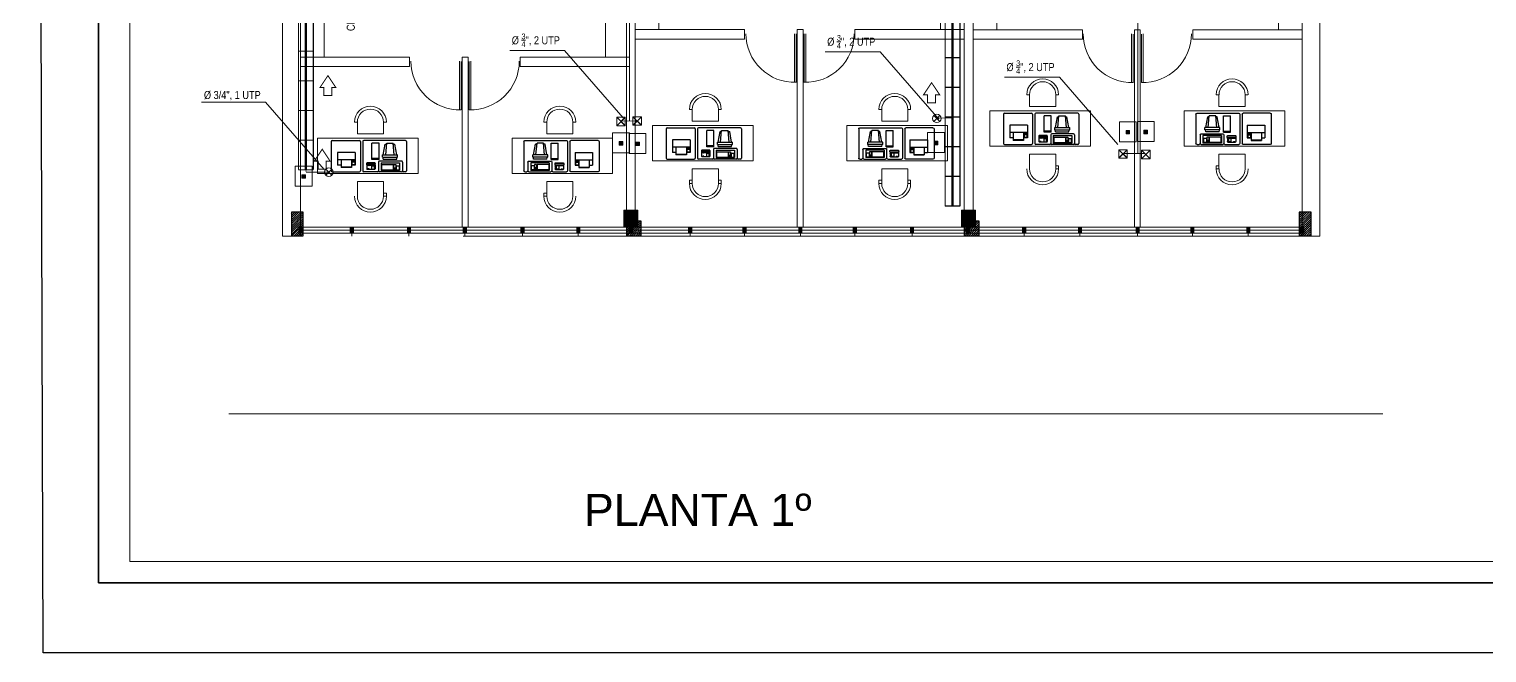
# Model space of a CAD drawing. Header units: millimetres. Extents: x 0 to 126, y 0 to 76.
# Drawn here: x 0 to 24.59, y 0 to 10.52 of the extents above; entities that cross this region are included whole.
import ezdxf

# ---------------------------------------------------------------- set-up
doc = ezdxf.new("R2010")
doc.units = ezdxf.units.MM
doc.linetypes.add('Continua', pattern=[0])
doc.linetypes.add('DASHED', pattern=[0.75, 0.5, -0.25])
for name, color, linetype, lineweight in [('1_MARCO', 7, 'Continuous', 35), ('1_ROTULO', 102, 'Continuous', 15), ('ARQUITECTÓNICO', 152, 'Continuous', 0), ('INST. VOZ Y DATOS', 40, 'Continuous', 0), ('TEXTOS INST. VOZ Y DATOS', 1, 'Continuous', 0)]:
    doc.layers.add(name, color=color, linetype=linetype, lineweight=lineweight)
for name, color, linetype in [('_AR_Membrete', 7, 'Continuous'), ('E-COLUMNA', 20, 'Continuous'), ('HatchColus', 8, 'Continuous'), ('Muebles', 2, 'Continuous'), ('TRACO01', 7, 'Continuous'), ('TRACO02', 255, 'Continuous')]:
    doc.layers.add(name, color=color, linetype=linetype)
doc.styles.add('75', font='ARIALN.TTF', dxfattribs={"height": 0.135})
doc.styles.add('PANROMAN', font='arial.ttf', dxfattribs={"height": 0.4})
pattern_1 = [(45, (-1018.400148, -104.339457), (-0.0176776695, 0.0176776695), [])]

# ---------------------------------------------------------------- blocks, each defined once
blk = doc.blocks.new('A$C12894DB4')
at = {"layer": 'TRACO01', "color": 0}
for p, q in [((9.71, 2.26), (4.71, 2.26)), ((9.91, 5.66), (9.91, 5.26)), ((11.31, 5.66), (9.91, 5.66)), ((11.31, 5.46), (9.91, 5.46)), ((11.31, 5.26), (9.91, 5.26)), ((11.31, 4.66), (9.91, 4.66)), ((9.91, 4.66), (9.91, 3.46)), ((11.31, 3.46), (9.91, 3.46)), ((11.31, 5.66), (11.31, 5.26)), ((11.31, 4.66), (11.31, 3.46)), ((17.03, 4.24), (17.03, 4.14)), ((17.03, 3.36), (17.03, 1.44)), ((20.83, 4.44), (17.23, 4.44)), ((20.83, 3.04), (17.23, 3.04)), ((20.83, 1.24), (17.23, 1.24)), ((17.53, 1.57), (17.53, 1.37)), ((18.13, 1.57), (17.53, 1.57)), ((18.13, 1.37), (17.53, 1.37)), ((18.13, 1.57), (18.13, 1.37)), ((18.23, 4.2), (18.23, 4.05)), ((18.23, 3.43), (18.23, 3.28)), ((19.33, 2.91), (19.33, 1.37)), ((19.33, 2.91), (20.53, 2.91)), ((19.33, 1.37), (20.53, 1.37)), ((19.83, 4.2), (19.83, 4.05)), ((19.83, 3.43), (19.83, 3.28)), ((20.53, 2.91), (20.53, 1.37)), ((21.03, 4.24), (21.03, 4.13)), ((21.03, 3.36), (21.03, 1.44)), ((24.13, 3.58), (29.73, 3.58)), ((24.13, 3.58), (24.13, 1.08)), ((24.13, 1.08), (29.73, 1.08)), ((29.73, 3.58), (29.73, 1.08)), ((29.93, 3.58), (29.93, 1.98)), ((29.93, 3.58), (30.93, 3.58)), ((29.93, 1.98), (30.93, 1.98)), ((29.93, 1.68), (29.93, 1.08)), ((29.93, 1.68), (30.93, 1.68)), ((29.93, 1.08), (30.93, 1.08)), ((30.93, 3.58), (30.93, 1.98)), ((30.93, 1.68), (30.93, 1.08)), ((31.13, 2.88), (31.13, 1.08)), ((31.13, 2.88), (32.53, 2.88)), ((31.13, 1.08), (32.53, 1.08)), ((32.53, 2.88), (32.53, 1.08))]:
    blk.add_line(p, q, dxfattribs=at)
for centre, radius, start, end in [((18.18, 3.74), 1.25, 166.08253, 180), ((18.18, 3.74), 1.25, 180, 191.29578), ((17.19, 3.54), 0.24, 191.29578, 283.36172), ((17.16, 3.98), 0.2, 70.24894, 166.42453), ((17.23, 4.24), 0.2, 90, 180), ((17.23, 2.84), 0.2, 90, 180), ((17.23, 1.44), 0.2, 180, 270), ((18.07, 7.64), 3.57, 256.10316, 263.83247), ((18.07, -0.17), 3.57, 96.16753, 103.89684), ((16.93, 3.52), 0.369, 323.59579, 323.72724), ((18.64, 12.93), 8.89, 263.83247, 267.43712), ((18.64, -5.45), 8.89, 92.56288, 96.16753), ((17.99, 4.2), 0.24, 0, 90), ((17.99, 3.28), 0.24, 270, 0), ((19.03, 21.61), 17.58, 267.43712, 270), ((19.03, -14.14), 17.58, 90, 92.56288), ((19.03, 21.61), 17.58, 270, 272.56288), ((19.03, -14.14), 17.58, 87.43712, 90), ((19.42, 12.93), 8.89, 272.56288, 276.16753), ((19.42, -5.45), 8.89, 83.83247, 87.43712), ((20.07, 4.2), 0.24, 90, 180), ((20.07, 3.28), 0.24, 180, 270), ((19.99, 7.64), 3.57, 276.16753, 283.89684), ((19.99, -0.17), 3.57, 76.63828, 83.83247), ((20.87, 3.54), 0.24, 256.63828, 358.42967), ((20.83, 4.24), 0.2, 0, 90), ((20.83, 2.84), 0.2, 0, 90), ((20.83, 1.44), 0.2, 270, 0), ((20.9, 3.98), 0.2, 9.53518, 104.65023), ((20.4, 3.82), 0.72, 9.40761, 17.80241), ((19.88, 3.74), 1.25, 0, 9.40761), ((19.88, 3.74), 1.25, 350.59239, 360)]:
    blk.add_arc(centre, radius, start, end, dxfattribs=at)
at = {"layer": 'TRACO02', "color": 0}
for p, q in [((0, 14.54), (0, 0.54)), ((0.5, 15.04), (13.5, 15.04)), ((14, 14.54), (14, 0.54)), ((15.1, 14.54), (15.1, 0.54)), ((35.6, 15.04), (15.6, 15.04)), ((36.1, 14.54), (36.1, 0.54)), ((11.51, 9.26), (3.11, 9.26)), ((3.11, 9.26), (3.11, 3.26)), ((11.51, 9.26), (11.51, 3.26)), ((19.55, 6), (19.55, 13.8)), ((22.95, 13.8), (19.55, 13.8)), ((22.95, 6), (22.95, 13.8)), ((24.59, 8.15), (31.79, 8.15)), ((24.59, 7.15), (24.59, 8.15)), ((24.59, 7.15), (31.79, 7.15)), ((24.98, 6.15), (24.89, 7.15)), ((24.99, 8.15), (25.9, 13.35)), ((25.9, 13.35), (26.59, 13.35)), ((26.13, 8.15), (26.62, 13.75)), ((26.62, 13.75), (29.75, 13.75)), ((30.24, 8.15), (29.75, 13.75)), ((29.79, 13.35), (30.47, 13.35)), ((31.39, 8.15), (30.47, 13.35)), ((31.4, 6.15), (31.49, 7.15)), ((31.79, 7.15), (31.79, 8.15)), ((0.5, 0.04), (13.5, 0.04)), ((11.51, 5.86), (3.11, 5.86)), ((4.71, 3.26), (3.11, 3.26)), ((4.71, 5.86), (4.71, 2.06)), ((9.71, 2.06), (4.71, 2.06)), ((9.71, 5.86), (9.71, 2.06)), ((11.51, 3.26), (9.71, 3.26)), ((22.2, 0.04), (15.6, 0.04)), ((22.95, 6.4), (19.55, 6.4)), ((22.95, 6), (19.55, 6)), ((22.7, 4.74), (22.7, 0.54)), ((33.6, 5.24), (23.2, 5.24)), ((33.6, 0.04), (23.2, 0.04)), ((23.93, 4.38), (32.73, 4.38)), ((23.93, 4.38), (23.93, 0.78)), ((23.93, 0.78), (32.73, 0.78)), ((24.98, 6.15), (31.4, 6.15)), ((32.73, 4.38), (32.73, 0.78)), ((34.1, 4.74), (34.1, 0.54)), ((35.6, 0.04), (34.6, 0.04))]:
    blk.add_line(p, q, dxfattribs=at)
for centre, radius, start, end in [((0.5, 14.54), 0.5, 90, 180), ((13.5, 14.54), 0.5, 0, 90), ((15.6, 14.54), 0.5, 90, 180), ((35.6, 14.54), 0.5, 0, 90), ((0.5, 0.54), 0.5, 180, 270), ((13.5, 0.54), 0.5, 270, 0), ((15.6, 0.54), 0.5, 180, 270), ((22.2, 0.54), 0.5, 270, 0), ((23.2, 4.74), 0.5, 90, 180), ((23.2, 0.54), 0.5, 180, 270), ((27.71, -4.98), 5.57, 115.67434, 116.56505), ((29.09, -4.98), 5.57, 63.43495, 64.32566), ((33.6, 4.74), 0.5, 0, 90), ((33.6, 0.54), 0.5, 270, 0), ((34.6, 0.54), 0.5, 180, 270), ((35.6, 0.54), 0.5, 270, 0)]:
    blk.add_arc(centre, radius, start, end, dxfattribs=at)
blk = doc.blocks.new('A$C35E06030')
at = {"layer": 'HatchColus', "linetype": 'Continua', "ltscale": 0.05}
h = blk.add_hatch(dxfattribs=at)
h.set_pattern_fill('ANSI31', color=256, scale=0.2, style=0)
h.set_pattern_definition(pattern_1)
h.paths.add_polyline_path([(17, 3.001), (17.2, 3.001), (17.2, 3.401), (17, 3.401)])
h.paths.add_polyline_path([(11.6, 3.001), (11.6, 3.251), (11.35, 3.251), (11.35, 3.001)])
h.paths.add_polyline_path([(5.95, 8.01), (5.65, 8.01), (5.65, 7.71), (5.95, 7.71)])
h.paths.add_polyline_path([(11.6, 7.985), (11.35, 7.985), (11.35, 7.735), (11.6, 7.735)])
h.paths.add_polyline_path([(17, 7.86), (17, 7.46), (17.2, 7.46), (17.2, 7.86)])
h = blk.add_hatch(dxfattribs=at)
h.set_pattern_fill('ANSI31', color=256, scale=0.2, style=0)
h.set_pattern_definition(pattern_1)
h.paths.add_polyline_path([(0.2, 3.401), (0, 3.401), (0, 3.001), (0.2, 3.001)])
h = blk.add_hatch(dxfattribs=at)
h.set_pattern_fill('ANSI31', color=256, scale=0.2, style=0)
h.set_pattern_definition(pattern_1)
h.paths.add_polyline_path([(5.9, 3.252), (5.65, 3.252), (5.65, 3.001), (5.9, 3.001)])
at = {"layer": 'E-COLUMNA', "linetype": 'Continua', "ltscale": 0.05}
for points in [[(0, 3.001), (0.2, 3.001), (0.2, 3.401), (0, 3.401)], [(5.65, 3.002), (5.9, 3.002), (5.9, 3.252), (5.65, 3.252)], [(11.35, 3.001), (11.6, 3.001), (11.6, 3.251), (11.35, 3.251)], [(17, 3.001), (17.2, 3.001), (17.2, 3.401), (17, 3.401)]]:
    blk.add_lwpolyline(points, close=True, dxfattribs=at)
blk = doc.blocks.new('A$C1BEB1155')
at = {"layer": 'INST. VOZ Y DATOS', "color": 6}
for points in [[(0, 0.144), (0.144, 0)], [(0, 0), (0.144, 0.144)]]:
    blk.add_lwpolyline(points, dxfattribs=at)
blk.add_lwpolyline([(0.144, 0.144), (0, 0.144), (0, 0), (0.144, 0)], close=True, dxfattribs=at)

msp = doc.modelspace()

# ---------------------------------------------------------------- hatches: boundary and pattern name
at = {"layer": 'ARQUITECTÓNICO'}
h = msp.add_hatch(color=0, dxfattribs=at)
h.paths.add_polyline_path([(10.075, 7.472), (10.032, 7.472), (10.032, 7.183), (10.075, 7.183)], flags=17)
h.paths.add_polyline_path([(10.225, 7.472), (10.075, 7.472), (10.075, 7.183), (10.032, 7.183), (10.032, 7.181), (10.268, 7.181), (10.268, 7.183), (10.225, 7.183)])
h.paths.add_polyline_path([(10.268, 7.472), (10.225, 7.472), (10.225, 7.183), (10.268, 7.183)], flags=16)
h.paths.add_polyline_path([(10.181, 7.214), (10.623, 7.214), (10.623, 7.49), (10.181, 7.49)], flags=9)
h = msp.add_hatch(color=0, dxfattribs=at)
h.paths.add_polyline_path([(15.963, 7.472), (15.925, 7.472), (15.925, 7.183), (15.963, 7.183)])
h.paths.add_polyline_path([(15.925, 7.472), (15.775, 7.472), (15.775, 7.181), (15.925, 7.181)])
h.paths.add_polyline_path([(15.775, 7.472), (15.727, 7.472), (15.727, 7.183), (15.775, 7.183)])
h.paths.add_polyline_path([(15.891, 7.231), (16.332, 7.231), (16.332, 7.507), (15.891, 7.507)], flags=9)
for points in [[(4.548, 7.083), (4.602, 7.083), (4.602, 7.181), (4.548, 7.181)], [(5.417, 7.083), (5.47, 7.083), (5.47, 7.181), (5.417, 7.181)], [(6.38, 7.083), (6.434, 7.083), (6.434, 7.181), (6.38, 7.181)], [(7.323, 7.083), (7.377, 7.083), (7.377, 7.181), (7.323, 7.181)], [(7.323, 7.083), (7.377, 7.083), (7.377, 7.181), (7.323, 7.181)], [(8.297, 7.083), (8.35, 7.083), (8.35, 7.181), (8.297, 7.181)], [(9.237, 7.083), (9.29, 7.083), (9.29, 7.181), (9.237, 7.181)], [(10.123, 7.083), (10.177, 7.083), (10.177, 7.181), (10.123, 7.181)], [(11.123, 7.083), (11.177, 7.083), (11.177, 7.181), (11.123, 7.181)], [(12.04, 7.083), (12.094, 7.083), (12.094, 7.181), (12.04, 7.181)], [(12.983, 7.083), (13.037, 7.083), (13.037, 7.181), (12.983, 7.181)], [(12.983, 7.083), (13.037, 7.083), (13.037, 7.181), (12.983, 7.181)], [(13.903, 7.083), (13.957, 7.083), (13.957, 7.181), (13.903, 7.181)], [(14.867, 7.083), (14.92, 7.083), (14.92, 7.181), (14.867, 7.181)], [(15.81, 7.083), (15.863, 7.083), (15.863, 7.181), (15.81, 7.181)], [(16.813, 7.181), (16.76, 7.181), (16.76, 7.083), (16.813, 7.083)], [(17.753, 7.181), (17.7, 7.181), (17.7, 7.083), (17.753, 7.083)], [(18.727, 7.181), (18.673, 7.181), (18.673, 7.083), (18.727, 7.083)], [(18.727, 7.181), (18.673, 7.181), (18.673, 7.083), (18.727, 7.083)], [(19.65, 7.181), (19.597, 7.181), (19.597, 7.083), (19.65, 7.083)], [(20.54, 7.083), (20.593, 7.083), (20.593, 7.181), (20.54, 7.181)], [(20.54, 7.083), (20.593, 7.083), (20.593, 7.181), (20.54, 7.181)], [(21.449, 7.083), (21.503, 7.083), (21.503, 7.181), (21.449, 7.181)]]:
    msp.add_hatch(color=0, dxfattribs=at).paths.add_polyline_path(points)
at = {"layer": 'INST. VOZ Y DATOS'}
for points in [[(9.955, 8.627), (10.015, 8.627), (10.015, 8.566), (9.955, 8.566)], [(10.234, 8.619), (10.295, 8.619), (10.295, 8.558), (10.234, 8.558)], [(15.268, 8.634), (15.328, 8.634), (15.328, 8.574), (15.268, 8.574)], [(18.504, 8.814), (18.565, 8.814), (18.565, 8.754), (18.504, 8.754)], [(18.807, 8.818), (18.868, 8.818), (18.868, 8.758), (18.807, 8.758)], [(4.601, 8.068), (4.661, 8.068), (4.661, 8.007), (4.601, 8.007)]]:
    msp.add_hatch(color=256, dxfattribs=at).paths.add_polyline_path(points)

# ---------------------------------------------------------------- linework, layer by layer
at = {"layer": '1_MARCO', "color": 7}
msp.add_lwpolyline([(1.17, 1.182), (114.376, 1.182), (114.376, 74.702), (1.17, 74.702)], close=True, dxfattribs=at)
at = {"layer": '1_ROTULO', "color": 7}
msp.add_lwpolyline([(1.696, 1.539), (114.019, 1.539), (114.019, 74.015), (1.696, 74.015)], close=True, dxfattribs=at)
at = {"layer": '_AR_Membrete'}
msp.add_lwpolyline([(0, 75.972), (125.965, 75.972), (126.201, 0), (0.235, 0)], close=True, dxfattribs=at)
at = {"layer": 'ARQUITECTÓNICO', "linetype": 'Continuous', "ltscale": 0.03}
for p, q in [((4.275, 37.383), (4.275, 7.033)), ((10.075, 19.543), (10.075, 7.183)), ((10.225, 19.543), (10.225, 7.183)), ((15.775, 17.883), (15.775, 7.183)), ((15.925, 17.883), (15.925, 7.183)), ((21.475, 17.883), (21.475, 7.033)), ((4.575, 17.293), (4.575, 7.033)), ((10.345, 7.183), (10.225, 7.183)), ((4.575, 7.033), (4.275, 7.033)), ((21.775, 7.033), (21.475, 7.033))]:
    msp.add_line(p, q, dxfattribs=at)
at = {"layer": 'ARQUITECTÓNICO'}
for p, q in [((21.775, 37.383), (21.775, 7.033)), ((12.909, 10.446), (12.909, 9.629)), ((12.937, 10.444), (12.937, 9.626)), ((13.072, 10.444), (13.072, 9.626)), ((13.101, 10.446), (13.101, 9.629)), ((18.599, 10.443), (18.599, 9.625)), ((18.627, 10.441), (18.627, 9.623)), ((18.763, 10.441), (18.763, 9.623)), ((18.791, 10.443), (18.791, 9.625)), ((7.259, 9.981), (7.259, 9.164)), ((7.287, 9.979), (7.287, 9.161)), ((7.422, 9.979), (7.422, 9.161)), ((7.451, 9.981), (7.451, 9.164))]:
    msp.add_line(p, q, dxfattribs=at)
at = {"layer": 'ARQUITECTÓNICO', "ltscale": 10}
msp.add_line((21.475, 17.883), (21.475, 7.183), dxfattribs=at)
at = {"layer": 'ARQUITECTÓNICO', "color": 0}
for p, q in [((16.829, 9.417), (16.877, 9.417)), ((17.318, 9.417), (17.366, 9.417)), ((20.072, 9.417), (20.024, 9.417)), ((20.561, 9.417), (20.513, 9.417)), ((20.513, 9.417), (20.513, 9.417)), ((11.138, 9.169), (11.183, 9.169)), ((11.627, 9.169), (11.676, 9.169)), ((14.382, 9.169), (14.334, 9.169)), ((14.871, 9.169), (14.827, 9.169)), ((5.488, 8.955), (5.537, 8.955)), ((5.537, 8.955), (5.537, 8.955)), ((5.977, 8.955), (6.026, 8.955)), ((8.732, 8.955), (8.684, 8.955)), ((9.221, 8.955), (9.173, 8.955)), ((17.318, 8.166), (17.366, 8.166)), ((20.072, 8.166), (20.024, 8.166)), ((11.627, 7.918), (11.676, 7.918)), ((14.382, 7.918), (14.334, 7.918)), ((5.977, 7.704), (6.026, 7.704)), ((8.732, 7.704), (8.684, 7.704)), ((4.575, 7.181), (4.575, 7.033)), ((5.443, 7.181), (5.443, 7.033)), ((6.407, 7.181), (6.407, 7.033)), ((7.35, 7.181), (7.35, 7.033)), ((8.324, 7.181), (8.324, 7.033)), ((9.263, 7.181), (9.263, 7.033)), ((11.15, 7.181), (11.15, 7.033)), ((12.067, 7.181), (12.067, 7.033)), ((13.01, 7.181), (13.01, 7.033)), ((13.01, 7.181), (13.01, 7.033)), ((13.93, 7.181), (13.93, 7.033)), ((14.894, 7.181), (14.894, 7.033)), ((15.837, 7.181), (15.837, 7.033)), ((16.786, 7.181), (16.786, 7.033)), ((17.726, 7.181), (17.726, 7.033)), ((18.7, 7.181), (18.7, 7.033)), ((19.623, 7.181), (19.623, 7.033)), ((20.566, 7.181), (20.566, 7.033)), ((21.476, 7.181), (21.476, 7.033)), ((7.35, 7.083), (7.35, 7.033)), ((10.15, 7.083), (10.15, 7.033)), ((18.7, 7.083), (18.7, 7.033)), ((20.566, 7.083), (20.566, 7.033))]:
    msp.add_line(p, q, dxfattribs=at)
at = {"layer": 'ARQUITECTÓNICO', "ltscale": 0.3}
for p, q in [((4.575, 7.181), (13.01, 7.183)), ((4.602, 7.132), (13.01, 7.133)), ((10.177, 7.132), (21.475, 7.133)), ((10.268, 7.181), (21.475, 7.183)), ((4.602, 7.083), (13.01, 7.083)), ((7.323, 7.033), (13.01, 7.033)), ((10.15, 7.083), (21.475, 7.083)), ((10.15, 7.033), (21.475, 7.033))]:
    msp.add_line(p, q, dxfattribs=at)
at = {"layer": 'ARQUITECTÓNICO', "color": 4, "ltscale": 10}
msp.add_line((22.839, 4.033), (3.366, 4.033), dxfattribs=at)
at = {"layer": 'ARQUITECTÓNICO', "color": 0}
for points in [[(10.225, 10.516), (10.625, 10.516), (10.625, 11.916), (10.225, 11.916)], [(15.775, 10.516), (15.375, 10.516), (15.375, 11.916), (15.775, 11.916)], [(15.925, 11.913), (16.325, 11.913), (16.325, 10.513), (15.925, 10.513)], [(21.475, 11.913), (21.075, 11.913), (21.075, 10.513), (21.475, 10.513)], [(4.575, 11.451), (4.975, 11.451), (4.975, 10.051), (4.575, 10.051)], [(10.125, 11.451), (9.725, 11.451), (9.725, 10.051), (10.125, 10.051)], [(10.225, 10.516), (12.069, 10.516), (12.069, 10.356), (10.225, 10.356)], [(12.955, 7.183), (13.055, 7.183), (13.055, 10.516), (12.955, 10.516)], [(15.775, 10.516), (13.931, 10.516), (13.931, 10.356), (15.775, 10.356)], [(15.925, 10.513), (17.769, 10.513), (17.769, 10.353), (15.925, 10.353)], [(18.745, 7.183), (18.645, 7.183), (18.645, 10.513), (18.745, 10.513)], [(21.475, 10.513), (19.631, 10.513), (19.631, 10.353), (21.475, 10.353)], [(4.575, 10.051), (6.419, 10.051), (6.419, 9.891), (4.575, 9.891)], [(7.305, 7.181), (7.405, 7.182), (7.405, 10.051), (7.305, 10.051)], [(10.125, 10.051), (8.281, 10.051), (8.281, 9.891), (10.125, 9.891)], [(16.207, 8.548), (17.904, 8.548), (17.904, 9.148), (16.207, 9.148)], [(21.183, 8.548), (19.487, 8.548), (19.487, 9.148), (21.183, 9.148)], [(10.517, 8.3), (12.213, 8.3), (12.213, 8.9), (10.517, 8.9)], [(15.493, 8.3), (13.796, 8.3), (13.796, 8.9), (15.493, 8.9)], [(4.867, 8.086), (6.563, 8.086), (6.563, 8.686), (4.867, 8.686)], [(9.843, 8.086), (8.146, 8.086), (8.146, 8.686), (9.843, 8.686)], [(10.032, 7.181), (10.268, 7.181), (10.268, 7.472), (10.032, 7.472)], [(15.727, 7.181), (15.963, 7.181), (15.963, 7.472), (15.727, 7.472)], [(4.548, 7.083), (4.602, 7.083), (4.602, 7.181), (4.548, 7.181)], [(5.417, 7.083), (5.47, 7.083), (5.47, 7.181), (5.417, 7.181)], [(6.38, 7.083), (6.434, 7.083), (6.434, 7.181), (6.38, 7.181)], [(7.323, 7.083), (7.377, 7.083), (7.377, 7.181), (7.323, 7.181)], [(7.323, 7.083), (7.377, 7.083), (7.377, 7.181), (7.323, 7.181)], [(8.297, 7.083), (8.35, 7.083), (8.35, 7.181), (8.297, 7.181)], [(9.237, 7.083), (9.29, 7.083), (9.29, 7.181), (9.237, 7.181)], [(10.123, 7.083), (10.177, 7.083), (10.177, 7.181), (10.123, 7.181)], [(11.123, 7.083), (11.177, 7.083), (11.177, 7.181), (11.123, 7.181)], [(12.04, 7.083), (12.094, 7.083), (12.094, 7.181), (12.04, 7.181)], [(12.983, 7.083), (13.037, 7.083), (13.037, 7.181), (12.983, 7.181)], [(12.983, 7.083), (13.037, 7.083), (13.037, 7.181), (12.983, 7.181)], [(13.903, 7.083), (13.957, 7.083), (13.957, 7.181), (13.903, 7.181)], [(14.867, 7.083), (14.92, 7.083), (14.92, 7.181), (14.867, 7.181)], [(15.81, 7.083), (15.863, 7.083), (15.863, 7.181), (15.81, 7.181)], [(16.813, 7.083), (16.76, 7.083), (16.76, 7.181), (16.813, 7.181)], [(17.753, 7.083), (17.7, 7.083), (17.7, 7.181), (17.753, 7.181)], [(18.727, 7.083), (18.673, 7.083), (18.673, 7.181), (18.727, 7.181)], [(18.727, 7.083), (18.673, 7.083), (18.673, 7.181), (18.727, 7.181)], [(19.65, 7.083), (19.597, 7.083), (19.597, 7.181), (19.65, 7.181)], [(20.54, 7.083), (20.593, 7.083), (20.593, 7.181), (20.54, 7.181)], [(20.54, 7.083), (20.593, 7.083), (20.593, 7.181), (20.54, 7.181)], [(21.449, 7.083), (21.503, 7.083), (21.503, 7.181), (21.449, 7.181)]]:
    msp.add_lwpolyline(points, close=True, dxfattribs=at)
for points in [[(17.318, 9.417), (17.318, 9.22), (16.877, 9.22), (16.877, 9.417), (16.877, 9.417)], [(20.072, 9.417), (20.072, 9.22), (20.513, 9.22), (20.513, 9.417), (20.513, 9.417)], [(11.627, 9.169), (11.627, 8.973), (11.187, 8.973), (11.187, 9.169), (11.187, 9.169)], [(14.382, 9.169), (14.382, 8.973), (14.823, 8.973), (14.823, 9.169), (14.823, 9.169)], [(5.977, 8.955), (5.977, 8.759), (5.537, 8.759), (5.537, 8.955), (5.537, 8.955)], [(8.732, 8.955), (8.732, 8.759), (9.173, 8.759), (9.173, 8.955), (9.173, 8.955)], [(16.877, 8.166), (16.877, 8.166), (16.877, 8.416), (17.318, 8.416), (17.318, 8.166)], [(20.513, 8.166), (20.513, 8.166), (20.513, 8.416), (20.072, 8.416), (20.072, 8.166)], [(11.187, 7.918), (11.187, 7.918), (11.187, 8.169), (11.627, 8.169), (11.627, 7.918)], [(14.823, 7.918), (14.823, 7.918), (14.823, 8.169), (14.382, 8.169), (14.382, 7.918)], [(17.318, 8.22), (17.366, 8.22), (17.366, 8.166), (17.318, 8.166)], [(20.072, 8.22), (20.024, 8.22), (20.024, 8.166), (20.072, 8.166)], [(5.537, 7.704), (5.537, 7.704), (5.537, 7.955), (5.977, 7.955), (5.977, 7.704)], [(9.173, 7.704), (9.173, 7.704), (9.173, 7.955), (8.732, 7.955), (8.732, 7.704)], [(11.187, 7.918), (11.139, 7.918), (11.139, 7.973), (11.187, 7.973)], [(11.627, 7.973), (11.676, 7.973), (11.676, 7.918), (11.627, 7.918)], [(14.382, 7.973), (14.334, 7.973), (14.334, 7.918), (14.382, 7.918)], [(14.823, 7.918), (14.871, 7.918), (14.871, 7.973), (14.823, 7.973)], [(5.977, 7.759), (6.026, 7.759), (6.026, 7.704), (5.977, 7.704)], [(8.732, 7.759), (8.684, 7.759), (8.684, 7.704), (8.732, 7.704)]]:
    msp.add_lwpolyline(points, dxfattribs=at)
at = {"layer": 'ARQUITECTÓNICO', "ltscale": 0.03}
for centre, start, end in [((12.914, 10.449), 180.1456, 271.6413), ((13.096, 10.449), 268.3587, 359.8544), ((18.604, 10.445), 180.1456, 271.6413), ((18.786, 10.445), 268.3587, 359.8544), ((7.264, 9.984), 180.1456, 271.6413), ((7.446, 9.984), 268.3587, 359.8544)]:
    msp.add_arc(centre, 0.823, start, end, dxfattribs=at)
at = {"layer": 'ARQUITECTÓNICO'}
for centre, radius, start, end in [((17.098, 9.417), 0.269, 0, 180), ((17.098, 9.417), 0.22, 0, 180), ((20.293, 9.417), 0.269, 0, 180), ((20.293, 9.417), 0.22, 0, 180), ((11.407, 9.169), 0.269, 0, 180), ((11.407, 9.169), 0.22, 0, 180), ((14.602, 9.169), 0.269, 0, 180), ((14.602, 9.169), 0.22, 0, 180), ((5.757, 8.955), 0.269, 0, 180), ((5.757, 8.955), 0.22, 0, 180), ((8.952, 8.955), 0.269, 0, 180), ((8.952, 8.955), 0.22, 0, 180), ((17.098, 8.166), 0.269, 180, 0), ((17.098, 8.166), 0.22, 180, 360), ((20.293, 8.166), 0.269, 180, 0), ((20.293, 8.166), 0.22, 180, 360), ((11.407, 7.918), 0.269, 180, 0), ((11.407, 7.918), 0.22, 180, 360), ((14.602, 7.918), 0.269, 180, 0), ((14.602, 7.918), 0.22, 180, 360), ((5.757, 7.704), 0.269, 180, 0), ((5.757, 7.704), 0.22, 180, 360), ((8.952, 7.704), 0.269, 180, 0), ((8.952, 7.704), 0.22, 180, 360)]:
    msp.add_arc(centre, radius, start, end, dxfattribs=at)
at = {"layer": 'INST. VOZ Y DATOS', "const_width": 0.02}
for points in [[(15.452, 7.791), (15.452, 20.145)], [(15.702, 7.791), (15.702, 20.041)], [(4.543, 8.151), (4.543, 16.151)], [(4.793, 8.151), (4.793, 16.151)], [(4.793, 10.151), (4.543, 10.151)], [(15.702, 10.041), (15.452, 10.041)], [(4.793, 9.651), (4.543, 9.651)], [(15.702, 9.541), (15.452, 9.541)], [(4.793, 9.151), (4.543, 9.151)], [(15.702, 9.041), (15.452, 9.041)], [(4.793, 8.651), (4.543, 8.651)], [(15.702, 8.541), (15.452, 8.541)], [(15.452, 7.535), (15.452, 8.541)], [(15.702, 8.541), (15.452, 8.541)], [(15.702, 7.532), (15.702, 8.541)], [(4.793, 8.151), (4.543, 8.151)], [(15.702, 8.041), (15.452, 8.041)], [(15.702, 7.541), (15.452, 7.541)]]:
    msp.add_lwpolyline(points, dxfattribs=at)
at = {"layer": 'INST. VOZ Y DATOS', "color": 6, "const_width": 0.04}
for points in [[(15.577, 7.916), (15.577, 20.093)], [(4.668, 8.151), (4.668, 16.151)], [(15.577, 7.534), (15.577, 8.541)]]:
    msp.add_lwpolyline(points, dxfattribs=at)
at = {"layer": 'INST. VOZ Y DATOS', "color": 6, "linetype": 'DASHED', "ltscale": 0.01, "const_width": 0.015}
for points in [[(10.129, 10.666), (10.129, 8.973)], [(18.702, 10.666), (18.702, 8.425)], [(9.985, 8.973), (10.257, 8.973)], [(15.311, 9.025), (15.582, 9.025)], [(18.453, 8.425), (18.822, 8.425)], [(4.671, 8.259), (4.671, 8.111)], [(4.671, 8.111), (5.06, 8.111)]]:
    msp.add_lwpolyline(points, dxfattribs=at)
at = {"layer": 'INST. VOZ Y DATOS', "color": 6}
for points in [[(9.934, 9.016), (10.036, 8.915)], [(9.934, 8.915), (10.036, 9.016)], [(10.206, 9.024), (10.308, 8.922)], [(10.206, 8.922), (10.308, 9.024)], [(15.26, 9.069), (15.361, 8.967)], [(15.26, 8.967), (15.361, 9.069)], [(18.402, 8.468), (18.504, 8.367)], [(18.402, 8.367), (18.504, 8.468)], [(18.787, 8.46), (18.889, 8.358)], [(18.787, 8.358), (18.889, 8.46)], [(5.006, 8.162), (5.108, 8.06)], [(5.006, 8.06), (5.108, 8.162)]]:
    msp.add_lwpolyline(points, dxfattribs=at)
at = {"layer": 'INST. VOZ Y DATOS', "color": 6, "ltscale": 0.1}
for points in [[(15.26, 9.069), (15.361, 8.967)], [(15.361, 9.069), (15.26, 8.967)], [(5.006, 8.162), (5.108, 8.06)], [(5.108, 8.162), (5.006, 8.06)]]:
    msp.add_lwpolyline(points, dxfattribs=at)
at = {"layer": 'INST. VOZ Y DATOS'}
for points in [[(18.392, 8.96), (18.676, 8.96), (18.676, 8.623), (18.392, 8.623)], [(18.695, 8.964), (18.979, 8.964), (18.979, 8.627), (18.695, 8.627)], [(9.843, 8.773), (10.127, 8.773), (10.127, 8.436), (9.843, 8.436)], [(9.955, 8.627), (10.015, 8.627), (10.015, 8.567), (9.955, 8.567)], [(10.122, 8.765), (10.406, 8.765), (10.406, 8.428), (10.122, 8.428)], [(10.234, 8.619), (10.294, 8.619), (10.294, 8.559), (10.234, 8.559)], [(15.156, 8.78), (15.44, 8.78), (15.44, 8.443), (15.156, 8.443)], [(15.268, 8.635), (15.328, 8.635), (15.328, 8.574), (15.268, 8.574)], [(18.504, 8.815), (18.564, 8.815), (18.564, 8.755), (18.504, 8.755)], [(18.807, 8.819), (18.867, 8.819), (18.867, 8.759), (18.807, 8.759)], [(4.488, 8.213), (4.773, 8.213), (4.773, 7.876), (4.488, 7.876)], [(4.6, 8.068), (4.661, 8.068), (4.661, 8.008), (4.6, 8.008)]]:
    msp.add_lwpolyline(points, close=True, dxfattribs=at)
at = {"layer": 'INST. VOZ Y DATOS', "color": 6, "ltscale": 0.1}
for centre in [(15.311, 9.018), (5.057, 8.111)]:
    msp.add_circle(centre, 0.072, dxfattribs=at)
at = {"layer": 'TEXTOS INST. VOZ Y DATOS'}
for points in [[(10.022, 9.029), (9.034, 10.164), (8.107, 10.164)], [(15.344, 9.005), (14.355, 10.141), (13.429, 10.141)], [(18.368, 8.577), (17.379, 9.712), (16.452, 9.712)], [(4.976, 8.157), (3.987, 9.292), (2.907, 9.292)]]:
    msp.add_lwpolyline(points, dxfattribs=at)
at = {"layer": 'TEXTOS INST. VOZ Y DATOS', "const_width": 0.0168}
for points in [[(5.04, 9.402), (4.973, 9.402), (4.973, 9.537), (4.905, 9.537), (5.04, 9.739), (5.175, 9.537), (5.108, 9.537), (5.108, 9.402)], [(15.224, 9.283), (15.157, 9.283), (15.157, 9.418), (15.089, 9.418), (15.224, 9.62), (15.359, 9.418), (15.291, 9.418), (15.291, 9.283)], [(4.944, 8.16), (4.876, 8.16), (4.876, 8.295), (4.809, 8.295), (4.944, 8.497), (5.078, 8.295), (5.011, 8.295), (5.011, 8.16)]]:
    msp.add_lwpolyline(points, close=True, dxfattribs=at)

# ---------------------------------------------------------------- block references
at = {"layer": 'ARQUITECTÓNICO', "color": 0}
msp.add_blockref('A$C35E06030', (4.425, 4.033), dxfattribs=at)
at = {"layer": 'ARQUITECTÓNICO'}
for p, xscale, yscale, zscale in [((16.435, 8.575), 0.03521116158071891, 0.03521116158071891, 0.03521116158071891), ((20.955, 8.575), -0.03521116158071891, 0.03521116158080417, 0.03521116158074283), ((10.745, 8.328), 0.03521116158080062, 0.03521116158080062, 0.03521116158080062), ((15.265, 8.328), -0.03521116158071891, 0.03521116158080417, 0.03521116158074283), ((5.095, 8.114), 0.03521116158080062, 0.03521116158080062, 0.03521116158080062), ((9.615, 8.114), -0.03521116158071891, 0.03521116158080417, 0.03521116158074283)]:
    msp.add_blockref('A$C12894DB4', p, dxfattribs=dict(at, xscale=xscale, yscale=yscale, zscale=zscale))
at = {"layer": 'Muebles', "ltscale": 0.1}
for p in [(9.913, 8.893), (10.185, 8.901), (18.381, 8.345), (18.766, 8.337)]:
    msp.add_blockref('A$C1BEB1155', p, dxfattribs=at)

# ---------------------------------------------------------------- texts
at = {"layer": 'ARQUITECTÓNICO', "style": 'PANROMAN'}
msp.add_text('PLANTA 1º ', height=0.54, dxfattribs=at).set_placement((9.36, 2.143))
at = {"layer": 'TEXTOS INST. VOZ Y DATOS', "insert": (5.358, 10.853), "char_height": 0.135, "width": 1.53907, "attachment_point": 2, "rotation": 90, "style": '75'}
msp.add_mtext('CF 54/100', dxfattribs=at)
at = {"layer": 'TEXTOS INST. VOZ Y DATOS', "char_height": 0.135, "width": 2.19912, "attachment_point": 3, "style": '75'}
for s, insert in [('\\A1;%%C {\\H0.7x;\\S3/4;}", 2 UTP', (8.953, 10.449)), ('\\A1;%%C {\\H0.7x;\\S3/4;}", 2 UTP', (14.274, 10.425)), ('\\A1;%%C {\\H0.7x;\\S3/4;}", 2 UTP', (17.298, 9.997)), ('\\A1;%%C 3/4", 1 UTP', (3.906, 9.48))]:
    msp.add_mtext(s, dxfattribs=dict(at, insert=insert))

doc.saveas('drawing.dxf')
